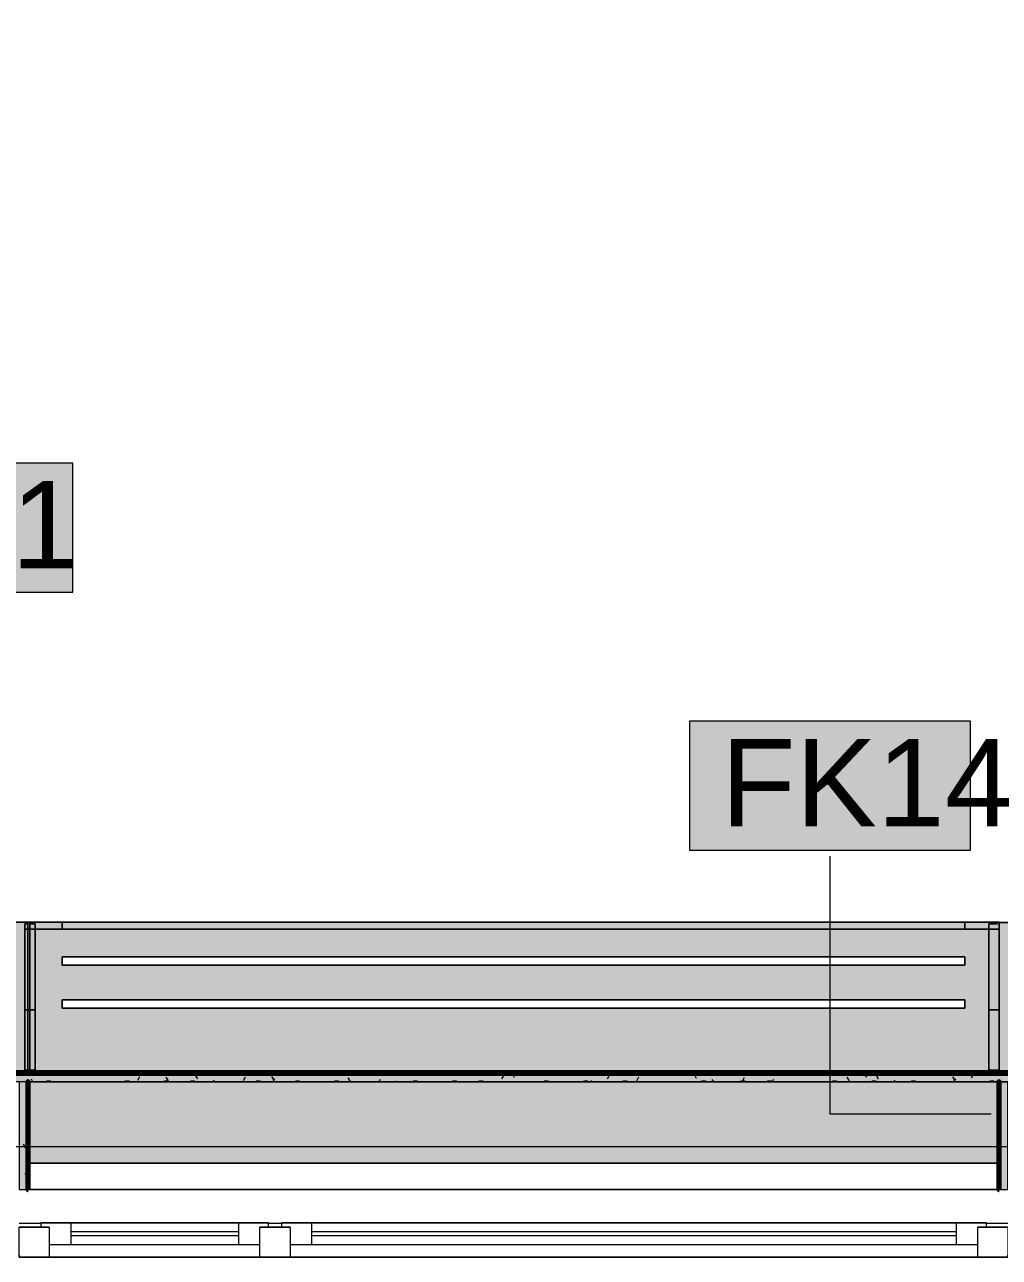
# Model space of a CAD drawing. Header units: millimetres. Extents: x -3817 to 677485, y -22715 to 103890.
# Drawn here: x 673518 to 675786, y 1618 to 4485 of the extents above; entities that cross this region are included whole.
import ezdxf

# ---------------------------------------------------------------- set-up
doc = ezdxf.new("R2010")
doc.units = ezdxf.units.MM
doc.layers.add('PDF _Геометрия', color=7, linetype='Continuous', true_color=0x1d1d1d)
doc.layers.add('PDF _Сплошная заливка', color=7, linetype='Continuous', true_color=0xffffff)
doc.layers.add('PDF _Текст', color=7, linetype='Continuous')
doc.styles.add('PDF GOST-Common', font='arial.ttf')

msp = doc.modelspace()

# ---------------------------------------------------------------- hatches: boundary and pattern name
at = {"layer": 'PDF _Сплошная заливка', "true_color": 0xeae6de, "transparency": 33554559}
h = msp.add_hatch(color=254, dxfattribs=at)
h.paths.add_polyline_path([(672300.2, 2046.9), (673530.5, 2046.9), (673530.5, 2397.1), (672300.2, 2397.1)], flags=0)
h.paths.add_polyline_path([(672449.9, 2197.1), (672380.2, 2197.1), (672380.2, 2217.1), (673450.5, 2217.1), (673450.5, 2197.1)], flags=0)
h.paths.add_polyline_path([(672380.2, 2297.1), (672380.2, 2317.1), (673450.5, 2317.1), (673450.5, 2297.1), (672449.9, 2297.1)], flags=0)
h = msp.add_hatch(color=254, dxfattribs=at)
h.paths.add_polyline_path([(675319.4, 2046.9), (675785.5, 2046.9), (675785.5, 2397.1), (673525.5, 2397.1), (673525.5, 2046.9), (673884.6, 2046.9)], flags=0)
h.paths.add_polyline_path([(673605.5, 2197.1), (673605.5, 2217.1), (675705.5, 2217.1), (675705.5, 2197.1), (673884.6, 2197.1)], flags=0)
h.paths.add_polyline_path([(673605.5, 2297.1), (673605.5, 2317.1), (675705.5, 2317.1), (675705.5, 2297.1), (673884.6, 2297.1)], flags=0)
h = msp.add_hatch(color=254, dxfattribs=at)
h.paths.add_polyline_path([(675789.8, 2046.9), (676883.5, 2047.9), (676883.5, 2397), (675785.5, 2397), (675785.5, 2046.9)], flags=0)
h.paths.add_polyline_path([(676805.7, 2197), (675865.5, 2197), (675865.5, 2217), (676805.7, 2217)], flags=0)
h.paths.add_polyline_path([(676754.1, 2297), (675865.5, 2297), (675865.5, 2317), (676805.7, 2317), (676805.7, 2297)], flags=0)
at = {"layer": 'PDF _Сплошная заливка', "transparency": 33554559}
for points in [[(676885.5, 2025.9), (676885.5, 2045.9), (661845.5, 2045.9), (661846.5, 2025.9), (676754.1, 2025.9)], [(673505.5, 1775.9), (673525.5, 1775.9), (673525.5, 2025.9), (673505.5, 2025.9), (673505.5, 1922.8)], [(675785.5, 1775.9), (675805.5, 1775.9), (675805.5, 2025.7), (675785.5, 2025.7), (675785.5, 1922.8)]]:
    msp.add_hatch(color=256, dxfattribs=at).paths.add_polyline_path(points)
at = {"layer": 'PDF _Сплошная заливка', "true_color": 0xeae6de, "transparency": 33554559}
msp.add_hatch(color=254, dxfattribs=at).paths.add_polyline_path([(673884.6, 1837.2), (675784.5, 1837.2), (675784.5, 2025.9), (673526.5, 2025.9), (673526.5, 1837.2)])

# ---------------------------------------------------------------- linework, layer by layer
at = {"layer": 'PDF _Геометрия', "color": 9, "lineweight": 9, "true_color": 0xc0c0c0}
for points in [[(676935.5, 12235.9), (676935.5, 10775.9), (676905.6, 10775.9), (676905.6, 10755.9), (677103.5, 10755.9), (677103.5, 10775.9), (676955.5, 10775.9), (677155.5, 10775.9), (677313.5, 10775.9), (677313.5, 9575.9), (677155.5, 9575.9), (677155.5, 1775.9), (676905.5, 1775.9), (675805.5, 1775.9), (675805.5, 2025.9), (676905.5, 2025.9), (676905.5, 9575.9), (676905.5, 2025.9), (676885.5, 2025.9), (661846.5, 2025.9), (661905.5, 2025.9)], [(676885.5, 9575.9), (676885.5, 2045.9), (661846.5, 2045.9)], [(675785.5, 2025.9), (675805.5, 2025.9)], [(673505.5, 1622.9), (673505.5, 1617.9), (675805.5, 1617.9), (675805.5, 1622.9)]]:
    msp.add_lwpolyline(points, dxfattribs=at)
at = {"layer": 'PDF _Геометрия', "color": 231, "lineweight": 70, "true_color": 0xff80c0}
msp.add_lwpolyline([(661846.5, 2045.9), (676885, 2045.9), (676885, 2046.9), (661846.5, 2046.9), (661846.5, 5605.9), (661845.5, 5605.9)], dxfattribs=at)
at = {"layer": 'PDF _Геометрия', "color": 7, "lineweight": 9}
for points in [[(673630.6, 3465.2), (672977.5, 3465.2), (672977.5, 3165.2), (673630.6, 3165.2)], [(675718.2, 2865), (675065.1, 2865), (675065.1, 2565), (675718.2, 2565)]]:
    msp.add_lwpolyline(points, close=True, dxfattribs=at)
msp.add_lwpolyline([(675766.4, 1950.7), (675391.7, 1950.7), (675391.7, 2551.1)], dxfattribs=at)
at = {"layer": 'PDF _Геометрия', "color": 8, "lineweight": 9, "true_color": 0x808080}
for points in [[(673530.5, 2046.9), (673530.5, 2397.1), (672300.2, 2397.1), (672300.2, 2046.9)], [(672300.2, 2397.1), (673530.5, 2397.1)], [(672300.5, 2397.1), (673530.5, 2397.1), (672300.5, 2397.1)], [(675785.5, 2397), (676883.5, 2397), (675785.5, 2397), (675785.5, 2046.9), (675785.5, 2397.1), (673525.5, 2397.1), (673525.5, 2046.9)], [(673525.5, 2397.1), (675785.5, 2397.1)], [(673525.5, 2397.1), (675785.5, 2397.1), (673525.5, 2397.1)], [(673605.5, 2397.1), (675705.5, 2397.1), (673605.5, 2397.1)], [(675784.5, 1837.2), (673526.5, 1837.2), (675784.5, 1837.2)]]:
    msp.add_lwpolyline(points, dxfattribs=at)
at = {"layer": 'PDF _Геометрия', "color": 254, "lineweight": 9, "true_color": 0xd5d3cf}
for points in [[(673518.5, 2385.1), (673518.5, 2393.2), (673525.5, 2393.2), (673518.5, 2393.2), (673525.5, 2393.2), (673525.5, 2396.7)], [(673518.5, 2385.1), (673518.5, 2393.2), (673518.5, 2385.1)], [(673523.4, 2381.1), (673518.5, 2381.1)], [(673525.5, 2390.8), (673525.5, 2381.1)], [(673542.5, 2381.1), (673542.5, 2393.2), (673542.5, 2381.1), (673542.5, 2393.2), (673530.5, 2393.2), (673542.5, 2393.2), (673530.5, 2393.2), (673530.5, 2397.1)], [(673530.5, 2381.1), (673530.5, 2390.8)], [(673538.3, 2381.1), (673532.6, 2381.1)], [(675769.5, 2381.1), (675761.5, 2381.1), (675761.5, 2393.2), (675781.6, 2393.2), (675761.5, 2393.2), (675781.6, 2393.2)], [(675761.5, 2381.1), (675761.5, 2393.2), (675761.5, 2381.1)], [(675785.5, 2393.2), (675785.5, 2381.1), (675772.7, 2381.1)]]:
    msp.add_lwpolyline(points, dxfattribs=at)
at = {"layer": 'PDF _Геометрия', "color": 253, "lineweight": 9, "true_color": 0xaba79f}
for points in [[(673518.5, 2381.1), (673518.5, 2053.2), (673518.5, 2393.2), (673525.5, 2393.2), (673525.5, 2396.7), (673525.5, 2392.1)], [(673518.5, 2381.1), (673518.5, 2193.2), (673518.5, 2381.1)], [(673525.5, 2048.4), (673525.5, 2390.8)], [(673530.5, 2392.1), (673530.5, 2397.1), (673530.5, 2393.2), (673542.5, 2393.2), (673542.5, 2053.2), (673542.5, 2380.1)], [(673530.5, 2390.8), (673530.5, 2048.4)], [(675761.5, 2381.1), (673542.5, 2381.1), (675761.5, 2381.1)], [(673542.5, 2380.1), (673542.5, 2193.2), (673542.5, 2380.1)], [(675705.5, 2381.1), (673605.5, 2381.1), (675705.5, 2381.1)], [(675761.5, 2381.1), (675761.5, 2053.2), (675761.5, 2393.2), (675781.6, 2393.2)], [(675761.5, 2193.2), (675761.5, 2381.1), (675761.5, 2193.2)], [(675785.5, 2397.1), (675785.5, 2393.2), (675785.5, 2053.2)]]:
    msp.add_lwpolyline(points, dxfattribs=at)
at = {"layer": 'PDF _Геометрия', "color": 9, "lineweight": 9, "true_color": 0xcbc7bf}
msp.add_lwpolyline([(673518.5, 2385.1), (673518.5, 2382.1)], close=True, dxfattribs=at)
for points in [[(673518.5, 2385.1), (673518.5, 2382.1)], [(673541.5, 2381.1), (673538.3, 2381.1)], [(675772.7, 2381.1), (675769.5, 2381.1)], [(673526.5, 2025.9), (675785.5, 2025.9)]]:
    msp.add_lwpolyline(points, dxfattribs=at)
at = {"layer": 'PDF _Геометрия', "color": 254, "lineweight": 9, "true_color": 0xeae9e7}
for points in [[(673518.5, 2381.1), (673523.4, 2381.1)], [(673532.6, 2381.1), (673538.3, 2381.1)], [(675761.5, 2381.1), (675769.5, 2381.1)], [(675772.7, 2381.1), (675785.5, 2381.1)]]:
    msp.add_lwpolyline(points, dxfattribs=at)
at = {"layer": 'PDF _Геометрия', "color": 7, "lineweight": 9, "true_color": 0xf2f1ef}
for points in [[(673525.5, 2385.8), (673525.5, 2390.8)], [(673530.5, 2381.1), (673530.5, 2390.8)]]:
    msp.add_lwpolyline(points, dxfattribs=at)
at = {"layer": 'PDF _Геометрия', "color": 7, "lineweight": 9, "true_color": 0xf4f4f3}
msp.add_lwpolyline([(673525.5, 2381.1), (673525.5, 2385.8)], dxfattribs=at)
at = {"layer": 'PDF _Геометрия', "color": 7, "lineweight": 9, "true_color": 0xefeeeb}
msp.add_lwpolyline([(673530.5, 2381.1), (673525.5, 2381.1)], close=True, dxfattribs=at)
at = {"layer": 'PDF _Геометрия', "color": 254, "lineweight": 9, "true_color": 0xe0ddd7}
for points in [[(673525.5, 2381.1), (673530.5, 2381.1)], [(673530.5, 2193.2), (673525.5, 2193.2)]]:
    msp.add_lwpolyline(points, close=True, dxfattribs=at)
at = {"layer": 'PDF _Геометрия', "color": 254, "lineweight": 9, "true_color": 0xe5e3df}
for points in [[(673538.3, 2381.1), (673541.5, 2381.1)], [(675769.5, 2381.1), (675772.7, 2381.1)]]:
    msp.add_lwpolyline(points, dxfattribs=at)
at = {"layer": 'PDF _Геометрия', "color": 254, "lineweight": 9, "true_color": 0xd5d3cf}
for points in [[(673605.5, 2397.1), (673605.5, 2381.1)], [(675705.5, 2397.1), (675705.5, 2381.1)], [(673525.5, 2193.2), (673518.5, 2193.2)], [(673542.5, 2193.2), (673530.5, 2193.2)], [(675785.5, 2193.2), (675761.5, 2193.2)]]:
    msp.add_lwpolyline(points, close=True, dxfattribs=at)
at = {"layer": 'PDF _Геометрия', "color": 9, "lineweight": 9, "true_color": 0xc1bbaf}
for points in [[(675785.5, 2046.9), (675785.5, 2397)], [(673525.5, 2053.2), (673530.5, 2053.2)]]:
    msp.add_lwpolyline(points, close=True, dxfattribs=at)
msp.add_lwpolyline([(675785.5, 2393.2), (675785.5, 2397)], dxfattribs=at)
at = {"layer": 'PDF _Геометрия', "color": 7, "lineweight": 9, "true_color": 0xefeeeb}
msp.add_lwpolyline([(675785.5, 2381.1), (675785.5, 2393.2), (675785.5, 2193.2)], dxfattribs=at)
at = {"layer": 'PDF _Геометрия', "color": 254, "lineweight": 9, "true_color": 0xe0ddd7}
msp.add_lwpolyline([(675785.5, 2053.2), (675785.5, 2193.2), (675785.5, 2393.2), (675785.5, 2193.2)], dxfattribs=at)
at = {"layer": 'PDF _Геометрия', "color": 8, "lineweight": 9, "true_color": 0x808080}
for points in [[(673605.5, 2317.1), (675705.5, 2317.1), (675705.5, 2297.1), (673605.5, 2297.1)], [(673605.5, 2317.1), (673605.5, 2297.1), (675705.5, 2297.1), (675705.5, 2317.1)], [(673605.5, 2217.1), (675705.5, 2217.1), (675705.5, 2197.1), (673605.5, 2197.1)], [(673605.5, 2217.1), (673605.5, 2197.1), (675705.5, 2197.1), (675705.5, 2217.1)]]:
    msp.add_lwpolyline(points, close=True, dxfattribs=at)
at = {"layer": 'PDF _Геометрия', "color": 253, "lineweight": 9, "true_color": 0xaba79f}
for points in [[(673522.4, 2053.2), (673518.5, 2053.2)], [(673525.5, 2053.2), (673523.3, 2053.2)], [(673532.6, 2053.2), (673530.5, 2053.2)], [(673542.5, 2053.2), (673533.5, 2053.2)], [(675761.5, 2053.2), (675777.4, 2053.2)], [(675778.3, 2053.2), (675785.5, 2053.2)]]:
    msp.add_lwpolyline(points, close=True, dxfattribs=at)
at = {"layer": 'PDF _Геометрия', "color": 253, "lineweight": 9, "true_color": 0x9b9b9b}
for points in [[(673633.3, 2042.7), (673631.5, 2045.9)], [(673785.7, 2038), (673780.7, 2029.3)], [(673811, 2039.8), (673807.5, 2045.9)], [(673825.5, 2045.9), (673822.3, 2040.4)], [(673852.6, 2028.6), (673847.6, 2037.3)], [(673920.7, 2032.7), (673915.6, 2041.4)], [(674031.4, 2036.9), (674026.4, 2028.2)], [(674098.4, 2029.7), (674093.4, 2038.4)], [(674247.8, 2045.9), (674245.8, 2042.3)], [(674632.6, 2041.8), (674627.6, 2033.1)], [(674657.9, 2036), (674652.9, 2044.7)], [(674670.1, 2045.9), (674669.2, 2044.2)], [(674878.3, 2040.7), (674873.3, 2032)], [(674946.3, 2036.6), (674941.3, 2027.9)], [(674971.7, 2041.1), (674968.9, 2045.9)], [(675039.7, 2045.2), (675039.3, 2045.9)], [(675081.3, 2034.1), (675076.3, 2042.8)], [(675217.4, 2042.2), (675215.3, 2045.9)], [(675395.1, 2039.3), (675391.3, 2045.9)], [(675436.7, 2028.1), (675431.7, 2036.8)], [(675479.5, 2045.6), (675474.4, 2036.8)], [(675504.8, 2032.2), (675499.7, 2040.9)], [(675682.5, 2029.2), (675677.4, 2037.9)], [(675725.2, 2044.5), (675720.2, 2035.7)], [(673537.5, 2025.9), (673533.8, 2032.1)], [(673568.8, 2028.3), (673578.8, 2028.3)], [(673751.6, 2028.3), (673761.7, 2028.3)], [(673843.1, 2028.3), (673853.1, 2028.3)], [(673904, 2028.3), (673914.1, 2028.3)], [(673959.8, 2025.9), (673957.3, 2030.2)], [(674056.4, 2028.3), (674066.5, 2028.3)], [(674099.5, 2032.8), (674095.5, 2025.9)], [(674147.9, 2028.3), (674157.9, 2028.3)], [(674239.3, 2028.3), (674249.4, 2028.3)], [(674276.1, 2026.7), (674271.1, 2035.4)], [(674345.2, 2031.7), (674341.8, 2025.9)], [(674382.2, 2025.9), (674380.7, 2028.3)], [(674413.2, 2027.6), (674412.2, 2025.9)], [(674422.2, 2028.3), (674432.3, 2028.3)], [(674513.6, 2028.3), (674523.7, 2028.3)], [(674574.6, 2028.3), (674584.7, 2028.3)], [(674727, 2028.3), (674737.1, 2028.3)], [(674818.4, 2028.3), (674828.5, 2028.3)], [(674836.7, 2029.5), (674834.6, 2025.9)], [(674909.9, 2028.3), (674919.9, 2028.3)], [(675092.8, 2028.3), (675102.8, 2028.3)], [(675121.3, 2025.9), (675117.9, 2031.6)], [(675184.2, 2028.3), (675194.3, 2028.3)], [(675192.1, 2035.5), (675187.1, 2026.8)], [(675245.2, 2028.3), (675255.2, 2028.3)], [(675260.1, 2031.4), (675256.9, 2025.9)], [(675397.6, 2028.3), (675407.6, 2028.3)], [(675489, 2028.3), (675499.1, 2028.3)], [(675543.6, 2025.9), (675541.4, 2029.7)], [(675580.4, 2028.3), (675590.5, 2028.3)], [(675683.6, 2033.3), (675679.3, 2025.9)], [(675763.3, 2028.3), (675773.4, 2028.3)], [(673520.6, 1872.1), (673515.6, 1880.8)], [(673524.7, 1804.1), (673519.7, 1812.8)]]:
    msp.add_lwpolyline(points, dxfattribs=at)
at = {"layer": 'PDF _Геометрия', "color": 9, "lineweight": 9, "true_color": 0xc0c0c0}
for points in [[(673525.5, 1775.9), (673525.5, 2025.9), (673505.5, 2025.9), (673505.5, 1775.9)], [(675805.5, 1775.9), (675805.5, 2025.7), (675785.5, 2025.7), (675785.5, 1775.9)], [(673526.5, 1775.9), (675784.5, 1775.9)]]:
    msp.add_lwpolyline(points, close=True, dxfattribs=at)
at = {"layer": 'PDF _Геометрия', "color": 7, "lineweight": 70, "true_color": 0xffd2ff}
for points in [[(673526.5, 1775.9), (673526.5, 2025.9), (673525.5, 2025.9), (673525.5, 1775.9)], [(675785.5, 1775.9), (675785.5, 2025.7), (675784.5, 2025.7), (675784.5, 1775.9)]]:
    msp.add_lwpolyline(points, close=True, dxfattribs=at)
at = {"layer": 'PDF _Геометрия', "color": 253, "lineweight": 9, "true_color": 0xaaaaaa}
for points in [[(672383.9, 1875.9), (674585.5, 1875.9), (677085.5, 1875.9)], [(673575.5, 1687.9), (673505.5, 1687.9)], [(673625.5, 1677.9), (674015.5, 1677.9)], [(674015.5, 1667.9), (673625.5, 1667.9)], [(674185.5, 1677.9), (675685.5, 1677.9)], [(675685.5, 1667.9), (674185.5, 1667.9)], [(675805.5, 1687.9), (675735.5, 1687.9)], [(673505.5, 1617.9), (675805.5, 1617.9)], [(675735.5, 1617.9), (673575.5, 1617.9)]]:
    msp.add_lwpolyline(points, dxfattribs=at)
at = {"layer": 'PDF _Геометрия', "color": 116, "lineweight": 13, "true_color": 0x008040}
for points in [[(673555.5, 1696.9), (673505.5, 1696.9)], [(674115.5, 1696.9), (674085.5, 1696.9)], [(675805.5, 1696.9), (675755.5, 1696.9)]]:
    msp.add_lwpolyline(points, dxfattribs=at)
at = {"layer": 'PDF _Геометрия', "color": 253, "lineweight": 13, "true_color": 0xaaaaaa}
for points in [[(674085.5, 1697.9), (673555.5, 1697.9), (673555.5, 1687.9), (673575.5, 1687.9), (673575.5, 1647.9), (674065.5, 1647.9), (674065.5, 1687.9), (674085.5, 1687.9)], [(675755.5, 1697.9), (674115.5, 1697.9), (674115.5, 1687.9), (674135.5, 1687.9), (674135.5, 1647.9), (675735.5, 1647.9), (675735.5, 1687.9), (675755.5, 1687.9)], [(673505.5, 1617.9), (673505.5, 1687.9), (673575.5, 1687.9), (673575.5, 1617.9)], [(674065.5, 1617.9), (674065.5, 1687.9), (674135.5, 1687.9), (674135.5, 1617.9)], [(675735.5, 1617.9), (675735.5, 1687.9), (675805.5, 1687.9), (675805.5, 1617.9)]]:
    msp.add_lwpolyline(points, close=True, dxfattribs=at)
for points in [[(673555.5, 1697.9), (674085.5, 1697.9)], [(673625.5, 1697.9), (673625.5, 1647.9)], [(674015.5, 1697.9), (674015.5, 1647.9)], [(674115.5, 1697.9), (675755.5, 1697.9)], [(674185.5, 1697.9), (674185.5, 1647.9)], [(675685.5, 1697.9), (675685.5, 1647.9)]]:
    msp.add_lwpolyline(points, dxfattribs=at)
at = {"layer": 'PDF _Геометрия', "color": 253, "lineweight": 9, "true_color": 0xaaaaaa}
msp.add_lwpolyline([(674065.5, 1687.9), (674135.5, 1687.9)], close=True, dxfattribs=at)
at = {"layer": 'PDF _Сплошная заливка', "lineweight": 9, "transparency": 33554559}
for points in [[(673630.6, 3465.2), (672977.5, 3465.2), (673630.6, 3165.2), (672977.5, 3165.2)], [(675718.2, 2865), (675065.1, 2865), (675718.2, 2565), (675065.1, 2565)]]:
    msp.add_solid(points, dxfattribs=at)
at = {"layer": 'PDF _Сплошная заливка', "color": 7, "lineweight": 35, "true_color": 0xffd2ff, "transparency": 33554559}
for points in [[(673525.5, 1775.9), (673526.5, 1775.9), (673525.5, 1922.8)], [(675784.5, 1775.9), (675785.5, 1775.9), (675784.5, 1922.8)]]:
    msp.add_solid(points, dxfattribs=at)

# ---------------------------------------------------------------- texts
at = {"layer": 'PDF _Текст', "char_height": 203.2, "attachment_point": 4, "style": 'PDF GOST-Common'}
for s, insert in [('FK1', (673124.6, 3321.8)), ('FK14', (675138, 2721.6))]:
    msp.add_mtext(s, dxfattribs=dict(at, insert=insert))

doc.saveas('drawing.dxf')
